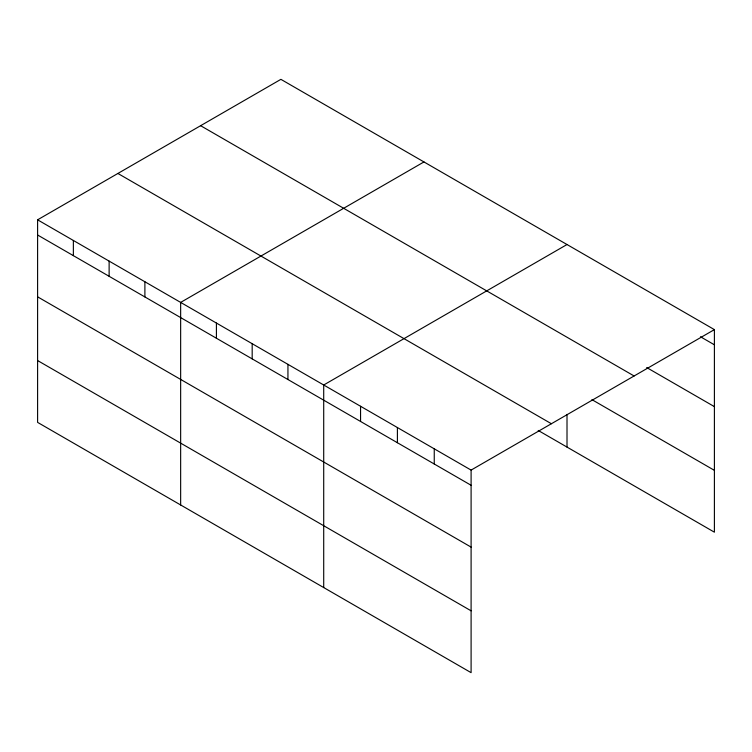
<?xml version="1.0" encoding="UTF-8"?>
<svg xmlns="http://www.w3.org/2000/svg" width="752" height="752" viewBox="0 0 752 752"><rect width="100%" height="100%" fill="white"/><g stroke="black" fill="none" stroke-linecap="round" stroke-linejoin="round"><path stroke-width="1.13" d="M538.206 430.454L714.4 532.181L714.4 329.62L280.9 79.345L37.6 219.819L37.6 422.38L471.1 672.655L471.1 470.094L37.6 219.819M423.959 161.934L180.649 302.407L180.649 504.968M567.008 244.532L323.708 384.996L323.708 587.556M471.1 470.094L714.4 329.62M700.46 336.755L714.4 344.801M646.682 367.54L714.4 406.635M200.615 125.697L634.105 375.981M591.909 399.632L714.4 470.348M117.895 173.458L551.385 423.733M37.6 235L471.1 485.275M37.6 296.833L471.1 547.108M37.6 360.546L471.1 610.821M567.008 414.418L567.008 447.092M434.252 448.822L434.252 464.003M397.404 427.55L397.404 442.721M360.556 406.268L360.556 421.449M287.941 364.353L287.941 379.534M252.183 343.702L252.183 358.883M216.416 323.059L216.416 338.231M144.892 281.756L144.892 296.937M109.125 261.113L109.125 276.294M73.367 240.461L73.367 255.642"/></g></svg>
